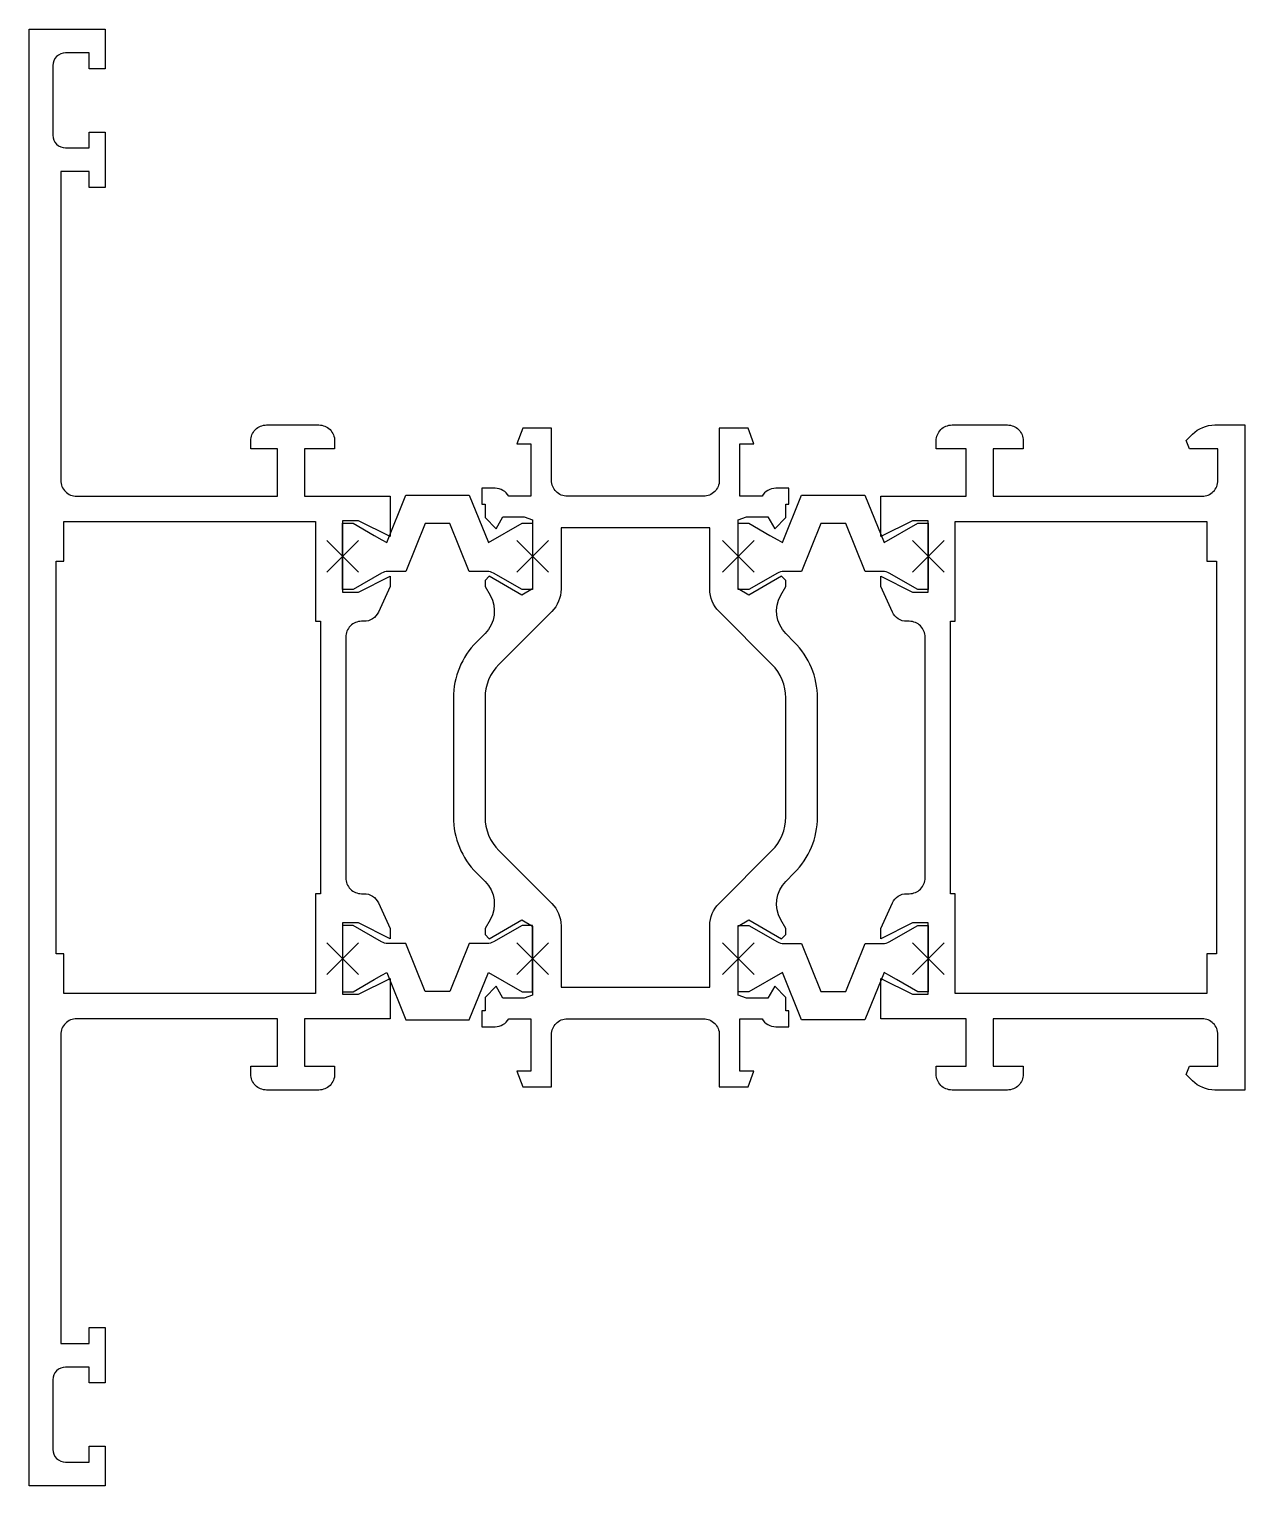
# Model space of a CAD drawing. Header units: millimetres. Extents: x 0 to 76.8, y -46 to 46.
import ezdxf

# ---------------------------------------------------------------- set-up
doc = ezdxf.new("R2010")
doc.units = ezdxf.units.MM
doc.header["$PDMODE"] = 3
doc.header["$PDSIZE"] = 1
doc.layers.add('X_SNAP', color=7, linetype='Continuous', lineweight=0, plot=False)

msp = doc.modelspace()

# ---------------------------------------------------------------- linework, layer by layer
for points in [[(22.8, 10.8), (22.066, 9.186, -0.294108), (21.156, 8.6), (21, 8.6, 0.414214), (20, 7.6), (20, -7.6, 0.414214), (21, -8.6), (21.156, -8.6, -0.294108), (22.066, -9.186), (22.8, -10.8), (22.8, -11.45), (20.8, -10.45), (19.8, -10.45), (19.8, -14.95), (20.8, -14.95), (22.8, -13.95), (22.8, -16.5), (17.4, -16.5), (17.4, -19.5), (19.3, -19.5), (19.3, -20, -0.414214), (18.3, -21), (15, -21, -0.414214), (14, -20), (14, -19.5), (15.7, -19.5), (15.7, -16.5), (3, -16.5, 0.414214), (2, -17.5), (2, -37), (3.8, -37), (3.8, -36), (4.8, -36), (4.8, -39.5), (3.8, -39.5), (3.8, -38.5), (2.3, -38.5, 0.414214), (1.5, -39.3), (1.5, -43.7, 0.414214), (2.3, -44.5), (3.8, -44.5), (3.8, -43.5), (4.8, -43.5), (4.8, -46), (0, -46), (0, 46), (4.8, 46), (4.8, 43.5), (3.8, 43.5), (3.8, 44.5), (2.3, 44.5, 0.414214), (1.5, 43.7), (1.5, 39.3, 0.414214), (2.3, 38.5), (3.8, 38.5), (3.8, 39.5), (4.8, 39.5), (4.8, 36), (3.8, 36), (3.8, 37), (2, 37), (2, 17.5, 0.414214), (3, 16.5), (15.7, 16.5), (15.7, 19.5), (14, 19.5), (14, 20, -0.414214), (15, 21), (18.3, 21, -0.414214), (19.3, 20), (19.3, 19.5), (17.4, 19.5), (17.4, 16.5), (22.8, 16.5), (22.8, 13.95), (20.8, 14.95), (19.8, 14.95), (19.8, 10.45), (20.8, 10.45), (22.8, 11.45), (22.8, 10.8)], [(47.8, -10.8), (47.48, -10.245, -0.339454), (47.797, -7.83), (48.336, -7.292, 0.198912), (49.8, -3.757), (49.8, 3.758, 0.198912), (48.336, 7.293), (47.797, 7.831, -0.339454), (47.48, 10.246), (47.8, 10.8), (47.8, 11.186), (47.536, 11.45), (45.475, 10.261), (44.8, 10.65), (44.8, 15), (45.324, 15.2), (46.667, 15.2), (47.1, 14.45), (47.8, 15.15), (47.8, 16), (48, 16), (48, 17), (47.166, 17, 0.26795), (46.3, 16.5), (44.9, 16.5), (44.9, 19.8), (45.786, 19.8), (45.422, 20.8), (43.6, 20.8), (43.6, 17.5, -0.414214), (42.6, 16.5), (34, 16.5, -0.414214), (33, 17.5), (33, 20.8), (31.178, 20.8), (30.814, 19.8), (31.7, 19.8), (31.7, 16.5), (30.3, 16.5, 0.267949), (29.434, 17), (28.6, 17), (28.6, 16), (28.8, 16), (28.8, 15.15), (29.5, 14.45), (29.933, 15.2), (31.276, 15.2), (31.8, 15), (31.8, 10.65), (31.125, 10.261), (29.064, 11.45), (28.8, 11.186), (28.8, 10.8), (29.12, 10.246, -0.339454), (28.803, 7.831), (28.264, 7.293, 0.198912), (26.8, 3.758), (26.8, -3.757, 0.198912), (28.264, -7.292), (28.803, -7.83, -0.339456), (29.12, -10.245), (28.8, -10.8), (28.8, -11.185), (29.064, -11.449), (31.125, -10.26), (31.8, -10.65), (31.8, -15), (31.276, -15.2), (29.933, -15.2), (29.5, -14.45), (28.8, -15.15), (28.8, -16), (28.8, -16), (28.6, -16), (28.6, -17), (29.434, -17, 0.267949), (30.3, -16.5), (31.7, -16.5), (31.7, -19.8), (30.814, -19.8), (31.178, -20.8), (33, -20.8), (33, -17.5, -0.414214), (34, -16.5), (42.6, -16.5, -0.414214), (43.6, -17.5), (43.6, -20.8), (45.422, -20.8), (45.786, -19.8), (44.9, -19.8), (44.9, -16.5), (46.3, -16.5, 0.267949), (47.166, -17), (48, -17), (48, -16), (47.8, -16), (47.8, -16), (47.8, -15.15), (47.1, -14.45), (46.667, -15.2), (45.324, -15.2), (44.8, -15), (44.8, -10.65), (45.475, -10.26), (47.536, -11.449), (47.8, -11.185), (47.8, -10.8)], [(53.8, -10.8), (54.534, -9.186, -0.294108), (55.444, -8.6), (55.6, -8.6, 0.414214), (56.6, -7.6), (56.6, 7.6, 0.414214), (55.6, 8.6), (55.444, 8.6, -0.294108), (54.534, 9.187), (53.8, 10.8), (53.8, 11.45), (55.8, 10.45), (56.8, 10.45), (56.8, 14.95), (55.8, 14.95), (53.8, 13.95), (53.8, 16.5), (59.2, 16.5), (59.2, 19.5), (57.3, 19.5), (57.3, 20, -0.414214), (58.3, 21), (61.8, 21, -0.414214), (62.8, 20), (62.8, 19.5), (60.9, 19.5), (60.9, 16.5), (74.1, 16.5, 0.414214), (75.1, 17.5), (75.1, 19.5), (73.3, 19.5), (73.088, 20.013), (73.49, 20.415, -0.198912), (74.904, 21), (76.8, 21), (76.8, -21), (74.904, -21, -0.198912), (73.49, -20.414), (73.088, -20.012), (73.3, -19.5), (75.1, -19.5), (75.1, -17.5, 0.414214), (74.1, -16.5), (60.9, -16.5), (60.9, -19.5), (62.8, -19.5), (62.8, -20, -0.414214), (61.8, -21), (58.3, -21, -0.414214), (57.3, -20), (57.3, -19.5), (59.2, -19.5), (59.2, -16.5), (53.8, -16.5), (53.8, -13.95), (55.8, -14.95), (56.8, -14.95), (56.8, -10.45), (55.8, -10.45), (53.8, -11.45), (53.8, -10.8)], [(23.792, 11.75), (22.666, 11.75, 0.131652), (22.266, 11.643), (20.461, 10.6), (19.8, 10.6), (19.8, 14.8), (20.461, 14.8), (21.8, 14.027), (22.288, 13.745), (22.587, 13.572), (23.8, 16.575), (27.8, 16.575), (29.013, 13.572), (31.139, 14.8), (31.8, 14.8), (31.8, 10.6), (31.139, 10.6), (29.334, 11.643, 0.131652), (28.934, 11.75), (27.808, 11.75), (26.586, 14.775), (25.014, 14.775)], [(48.792, 11.75), (47.666, 11.75, 0.131652), (47.266, 11.643), (45.461, 10.6), (44.8, 10.6), (44.8, 14.8), (45.461, 14.8), (46.8, 14.027), (47.288, 13.745), (47.587, 13.572), (48.8, 16.575), (52.8, 16.575), (54.013, 13.572), (56.139, 14.8), (56.8, 14.8), (56.8, 10.6), (56.139, 10.6), (54.334, 11.643, 0.131652), (53.934, 11.75), (52.808, 11.75), (51.586, 14.775), (50.014, 14.775)], [(28.8, -3.757, 0.198912), (29.679, -5.878), (33.014, -9.214, -0.198912), (33.6, -10.628), (33.6, -14.5), (43, -14.5), (43, -10.628, -0.198912), (43.586, -9.214), (46.921, -5.878, 0.198912), (47.8, -3.757), (47.8, 3.758, 0.198912), (46.921, 5.879), (43.586, 9.215, -0.198912), (43, 10.629), (43, 14.5), (33.6, 14.5), (33.6, 10.629, -0.198912), (33.014, 9.215), (29.679, 5.879, 0.198912), (28.8, 3.758), (28.8, -3.757)], [(23.792, -11.75), (22.666, -11.75, -0.131652), (22.266, -11.643), (20.461, -10.6), (19.8, -10.6), (19.8, -14.8), (20.461, -14.8), (21.8, -14.027), (22.288, -13.745), (22.587, -13.572), (23.8, -16.575), (27.8, -16.575), (29.013, -13.572), (31.139, -14.8), (31.8, -14.8), (31.8, -10.6), (31.139, -10.6), (29.334, -11.643, -0.131652), (28.934, -11.75), (27.808, -11.75), (26.586, -14.775), (25.014, -14.775)], [(52.808, -11.749), (53.934, -11.749, 0.131652), (54.334, -11.642), (56.139, -10.6), (56.8, -10.6), (56.8, -14.8), (56.139, -14.8), (54.8, -14.026), (54.312, -13.744), (54.013, -13.571), (52.8, -16.574), (48.8, -16.574), (47.587, -13.571), (45.461, -14.8), (44.8, -14.8), (44.8, -10.6), (45.461, -10.6), (47.266, -11.642, 0.131652), (47.666, -11.749), (48.792, -11.749), (50.014, -14.774), (51.586, -14.774)]]:
    msp.add_lwpolyline(points, format="xyb", close=True)
for points in [[(2.2, 12.4), (2.2, 14.9), (18.1, 14.9), (18.1, 8.6), (18.4, 8.6), (18.4, -8.6), (18.1, -8.6), (18.1, -14.9), (2.2, -14.9), (2.2, -12.4), (1.7, -12.4), (1.7, 12.4), (2.2, 12.4)], [(58.2, 8.6), (58.5, 8.6), (58.5, 14.9), (74.4, 14.9), (74.4, 12.4), (75, 12.4), (75, -12.4), (74.4, -12.4), (74.4, -14.9), (58.5, -14.9), (58.5, -8.6), (58.2, -8.6), (58.2, 8.6)]]:
    msp.add_lwpolyline(points, close=True)
at = {"layer": 'X_SNAP'}
for p in [(19.8, 12.7), (19.8, 12.7), (19.8, 12.7), (31.8, 12.7), (31.8, 12.7), (31.8, 12.7), (44.8, 12.7), (44.8, 12.7), (44.8, 12.7), (56.8, 12.7), (56.8, 12.7), (56.8, 12.7), (19.8, -12.7), (19.8, -12.7), (19.8, -12.7), (31.8, -12.7), (31.8, -12.7), (31.8, -12.7), (44.8, -12.7), (44.8, -12.7), (44.8, -12.7), (56.8, -12.7), (56.8, -12.7), (56.8, -12.7)]:
    msp.add_point(p, dxfattribs=at)

doc.saveas('drawing.dxf')
